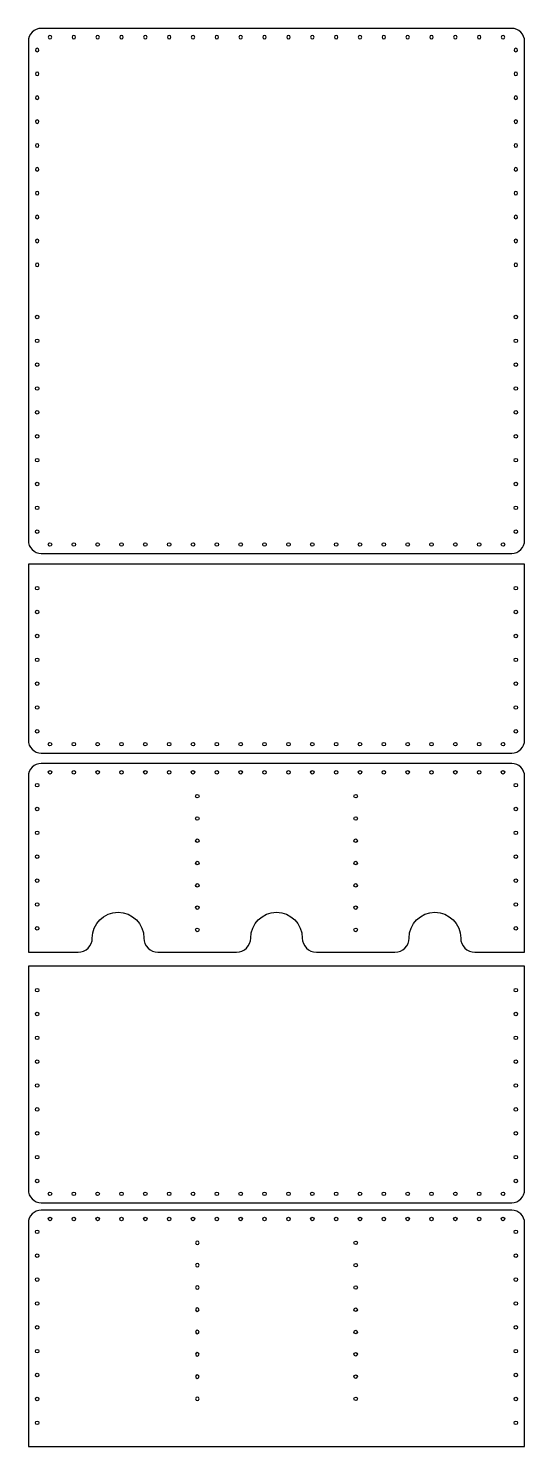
# Model space of a CAD drawing. Header units: millimetres. Extents: x 2898 to 3110, y 1041 to 1645.
import ezdxf

# ---------------------------------------------------------------- set-up
doc = ezdxf.new("R2010")
doc.units = ezdxf.units.MM

# ---------------------------------------------------------------- blocks, each defined once
blk = doc.blocks.new('*U18')
blk.add_circle((0, 0), 0.75)
blk = doc.blocks.new('*U20')
at = {"color": 0, "linetype": 'ByBlock', "lineweight": -2, "transparency": 16777216}
for p, rotation in [((2902.18, 1521.81), 89.99999999999945), ((3106.18, 1521.81), 270), ((2902.18, 1511.65), 89.99999999999945), ((3106.18, 1511.65), 270), ((2902.18, 1501.48), 89.99999999999945), ((3106.18, 1501.48), 270), ((2902.18, 1491.32), 89.99999999999945), ((3106.18, 1491.32), 270), ((2902.18, 1481.16), 89.99999999999945), ((3106.18, 1481.16), 270), ((2902.18, 1470.99), 89.99999999999945), ((3106.18, 1470.99), 270), ((2902.18, 1460.83), 89.99999999999945), ((3106.18, 1460.83), 270), ((2902.18, 1450.67), 89.99999999999945), ((3106.18, 1450.67), 270), ((2902.18, 1440.5), 89.99999999999945), ((3106.18, 1440.5), 270), ((2902.18, 1430.34), 89.99999999999945), ((2907.63, 1424.87), 180), ((2917.79, 1424.87), 180), ((2927.96, 1424.87), 180), ((2938.12, 1424.87), 180), ((2948.28, 1424.87), 180), ((2958.45, 1424.87), 180), ((2968.61, 1424.87), 180), ((2978.77, 1424.87), 180), ((2988.94, 1424.87), 180), ((2999.1, 1424.87), 180), ((3009.27, 1424.87), 180), ((3019.43, 1424.87), 180), ((3029.59, 1424.87), 180), ((3039.76, 1424.87), 180), ((3049.92, 1424.87), 180), ((3060.08, 1424.87), 180), ((3070.25, 1424.87), 180), ((3080.41, 1424.87), 180), ((3090.57, 1424.87), 180), ((3100.74, 1424.87), 180), ((3106.18, 1430.34), 270)]:
    blk.add_blockref('*U18', p, dxfattribs=dict(at, rotation=rotation))
blk = doc.blocks.new('*U24')
blk.add_circle((0, 0), 0.75)
blk = doc.blocks.new('*U26')
at = {"color": 0, "linetype": 'ByBlock', "lineweight": -2, "transparency": 16777216}
for p, rotation in [((2902.18, 1521.81), 89.99999999999945), ((3106.18, 1521.81), 270), ((2902.18, 1511.65), 89.99999999999945), ((3106.18, 1511.65), 270), ((2902.18, 1501.48), 89.99999999999945), ((3106.18, 1501.48), 270), ((2902.18, 1491.32), 89.99999999999945), ((3106.18, 1491.32), 270), ((2902.18, 1481.16), 89.99999999999945), ((3106.18, 1481.16), 270), ((2902.18, 1470.99), 89.99999999999945), ((3106.18, 1470.99), 270), ((2902.18, 1460.83), 89.99999999999945), ((3106.18, 1460.83), 270), ((2902.18, 1450.67), 89.99999999999945), ((3106.18, 1450.67), 270), ((2902.18, 1440.5), 89.99999999999945), ((3106.18, 1440.5), 270), ((2902.18, 1430.34), 89.99999999999945), ((2907.63, 1424.87), 180), ((2917.79, 1424.87), 180), ((2927.96, 1424.87), 180), ((2938.12, 1424.87), 180), ((2948.28, 1424.87), 180), ((2958.45, 1424.87), 180), ((2968.61, 1424.87), 180), ((2978.77, 1424.87), 180), ((2988.94, 1424.87), 180), ((2999.1, 1424.87), 180), ((3009.27, 1424.87), 180), ((3019.43, 1424.87), 180), ((3029.59, 1424.87), 180), ((3039.76, 1424.87), 180), ((3049.92, 1424.87), 180), ((3060.08, 1424.87), 180), ((3070.25, 1424.87), 180), ((3080.41, 1424.87), 180), ((3090.57, 1424.87), 180), ((3100.74, 1424.87), 180), ((3106.18, 1430.34), 270)]:
    blk.add_blockref('*U24', p, dxfattribs=dict(at, rotation=rotation))
blk = doc.blocks.new('*U66')
blk.add_circle((0, 0), 0.75)
blk = doc.blocks.new('*U67')
at = {"color": 0, "linetype": 'ByBlock', "lineweight": -2, "transparency": 16777216, "rotation": 270}
for p in [(3037.93, 1630.78), (3037.93, 1621.29), (3037.93, 1611.8), (3037.93, 1602.31), (3037.93, 1592.81), (3037.93, 1583.32), (3037.93, 1573.83), (3037.93, 1564.34)]:
    blk.add_blockref('*U66', p, dxfattribs=at)
blk = doc.blocks.new('*U68')
blk.add_circle((0, 0), 0.75)
blk = doc.blocks.new('*U69')
at = {"color": 0, "linetype": 'ByBlock', "lineweight": -2, "transparency": 16777216, "rotation": 270}
for p in [(3037.93, 1630.78), (3037.93, 1621.29), (3037.93, 1611.8), (3037.93, 1602.31), (3037.93, 1592.81), (3037.93, 1583.32), (3037.93, 1573.83), (3037.93, 1564.34)]:
    blk.add_blockref('*U68', p, dxfattribs=at)

msp = doc.modelspace()

# ---------------------------------------------------------------- linework, layer by layer
for points in [[(3109.93, 1639.2, 0.414214), (3104.43, 1644.7), (2903.93, 1644.7, 0.414214), (2898.43, 1639.2), (2898.43, 1426.62, 0.414214), (2903.93, 1421.12), (3104.43, 1421.12, 0.414214), (3109.93, 1426.62), (3109.93, 1639.2)], [(3109.93, 1245.3), (2898.43, 1245.3), (2898.43, 1150.11, 0.414214), (2903.93, 1144.61), (3104.43, 1144.61, 0.414214), (3109.93, 1150.11), (3109.93, 1245.3)]]:
    msp.add_lwpolyline(points, format="xyb")
for points in [[(2898.43, 1416.46), (2898.43, 1341.59, 0.414214), (2903.93, 1336.09), (3104.43, 1336.09, 0.414214), (3109.93, 1341.59), (3109.93, 1416.46)], [(2898.43, 1251.28), (2919.68, 1251.28, 0.414214), (2925.68, 1257.28, -1), (2947.68, 1257.28, 0.414214), (2953.68, 1251.28), (2987.18, 1251.28, 0.414214), (2993.18, 1257.28, -1), (3015.18, 1257.28, 0.414214), (3021.18, 1251.28), (3054.68, 1251.28, 0.414214), (3060.68, 1257.28, -1), (3082.68, 1257.28, 0.414214), (3088.68, 1251.28), (3109.93, 1251.28), (3109.93, 1326.14, 0.414214), (3104.43, 1331.64), (2903.93, 1331.64, 0.414214), (2898.43, 1326.14)], [(3109.93, 1040.72), (3109.93, 1135.91, 0.414214), (3104.43, 1141.41), (2903.93, 1141.41, 0.414214), (2898.43, 1135.91), (2898.43, 1040.72)]]:
    msp.add_lwpolyline(points, format="xyb", close=True)
for centre in [(2902.18, 1406.29), (3106.18, 1406.29), (2902.18, 1396.13), (3106.18, 1396.13), (2902.18, 1385.97), (3106.18, 1385.97), (2902.18, 1375.8), (3106.18, 1375.8), (2902.18, 1365.64), (3106.18, 1365.64), (2902.18, 1355.47), (3106.18, 1355.47), (2902.18, 1345.31), (3106.18, 1345.31), (2907.63, 1339.84), (2917.79, 1339.84), (2927.96, 1339.84), (2938.12, 1339.84), (2948.28, 1339.84), (2958.45, 1339.84), (2968.61, 1339.84), (2978.77, 1339.84), (2988.94, 1339.84), (2999.1, 1339.84), (3009.27, 1339.84), (3019.43, 1339.84), (3029.59, 1339.84), (3039.76, 1339.84), (3049.92, 1339.84), (3060.08, 1339.84), (3070.25, 1339.84), (3080.41, 1339.84), (3090.57, 1339.84), (3100.74, 1339.84), (2902.18, 1322.42), (2907.63, 1327.89), (2917.79, 1327.89), (2927.96, 1327.89), (2938.12, 1327.89), (2948.28, 1327.89), (2958.45, 1327.89), (2968.61, 1327.89), (2978.77, 1327.89), (2988.94, 1327.89), (2999.1, 1327.89), (3009.27, 1327.89), (3019.43, 1327.89), (3029.59, 1327.89), (3039.76, 1327.89), (3049.92, 1327.89), (3060.08, 1327.89), (3070.25, 1327.89), (3080.41, 1327.89), (3090.57, 1327.89), (3100.74, 1327.89), (3106.18, 1322.42), (2970.43, 1317.72), (3037.93, 1317.72), (2902.18, 1312.26), (3106.18, 1312.26), (2970.43, 1308.23), (3037.93, 1308.23), (2902.18, 1302.09), (2970.43, 1298.74), (3037.93, 1298.74), (3106.18, 1302.09), (2902.18, 1291.93), (3106.18, 1291.93), (2970.43, 1289.25), (3037.93, 1289.25), (2902.18, 1281.77), (2970.43, 1279.75), (3037.93, 1279.75), (3106.18, 1281.77), (2902.18, 1271.6), (2970.43, 1270.26), (3037.93, 1270.26), (3106.18, 1271.6), (2902.18, 1261.44), (2970.43, 1260.77), (3037.93, 1260.77), (3106.18, 1261.44), (2902.18, 1235.13), (3106.18, 1235.13), (2902.18, 1224.97), (3106.18, 1224.97), (2902.18, 1214.81), (3106.18, 1214.81), (2902.18, 1204.64), (3106.18, 1204.64), (2902.18, 1194.48), (3106.18, 1194.48), (2902.18, 1184.32), (3106.18, 1184.32), (2902.18, 1174.15), (3106.18, 1174.15), (2902.18, 1163.99), (3106.18, 1163.99), (2902.18, 1153.83), (3106.18, 1153.83), (2907.63, 1148.36), (2917.79, 1148.36), (2927.96, 1148.36), (2938.12, 1148.36), (2948.28, 1148.36), (2958.45, 1148.36), (2968.61, 1148.36), (2978.77, 1148.36), (2988.94, 1148.36), (2999.1, 1148.36), (3009.27, 1148.36), (3019.43, 1148.36), (3029.59, 1148.36), (3039.76, 1148.36), (3049.92, 1148.36), (3060.08, 1148.36), (3070.25, 1148.36), (3080.41, 1148.36), (3090.57, 1148.36), (3100.74, 1148.36), (2907.63, 1137.66), (2917.79, 1137.66), (2927.96, 1137.66), (2938.12, 1137.66), (2948.28, 1137.66), (2958.45, 1137.66), (2968.61, 1137.66), (2978.77, 1137.66), (2988.94, 1137.66), (2999.1, 1137.66), (3009.27, 1137.66), (3019.43, 1137.66), (3029.59, 1137.66), (3039.76, 1137.66), (3049.92, 1137.66), (3060.08, 1137.66), (3070.25, 1137.66), (3080.41, 1137.66), (3090.57, 1137.66), (3100.74, 1137.66), (2902.18, 1132.19), (3106.18, 1132.19), (2902.18, 1122.03), (3106.18, 1122.03), (2902.18, 1111.86), (3106.18, 1111.86), (2902.18, 1101.7), (3106.18, 1101.7), (2902.18, 1091.53), (3106.18, 1091.53), (2902.18, 1081.37), (3106.18, 1081.37), (2902.18, 1071.21), (3106.18, 1071.21), (2902.18, 1061.04), (3106.18, 1061.04), (2902.18, 1050.88), (3106.18, 1050.88)]:
    msp.add_circle(centre, 0.75)

# ---------------------------------------------------------------- block references
at = {"xscale": -1, "rotation": 180}
msp.add_blockref('*U26', (0, 3065.82), dxfattribs=at)
for name, p in [('*U20', (0, 0)), ('*U67', (0, -503.29))]:
    msp.add_blockref(name, p)
at = {"xscale": -1}
msp.add_blockref('*U69', (6008.37, -503.29), dxfattribs=at)

doc.saveas('drawing.dxf')
